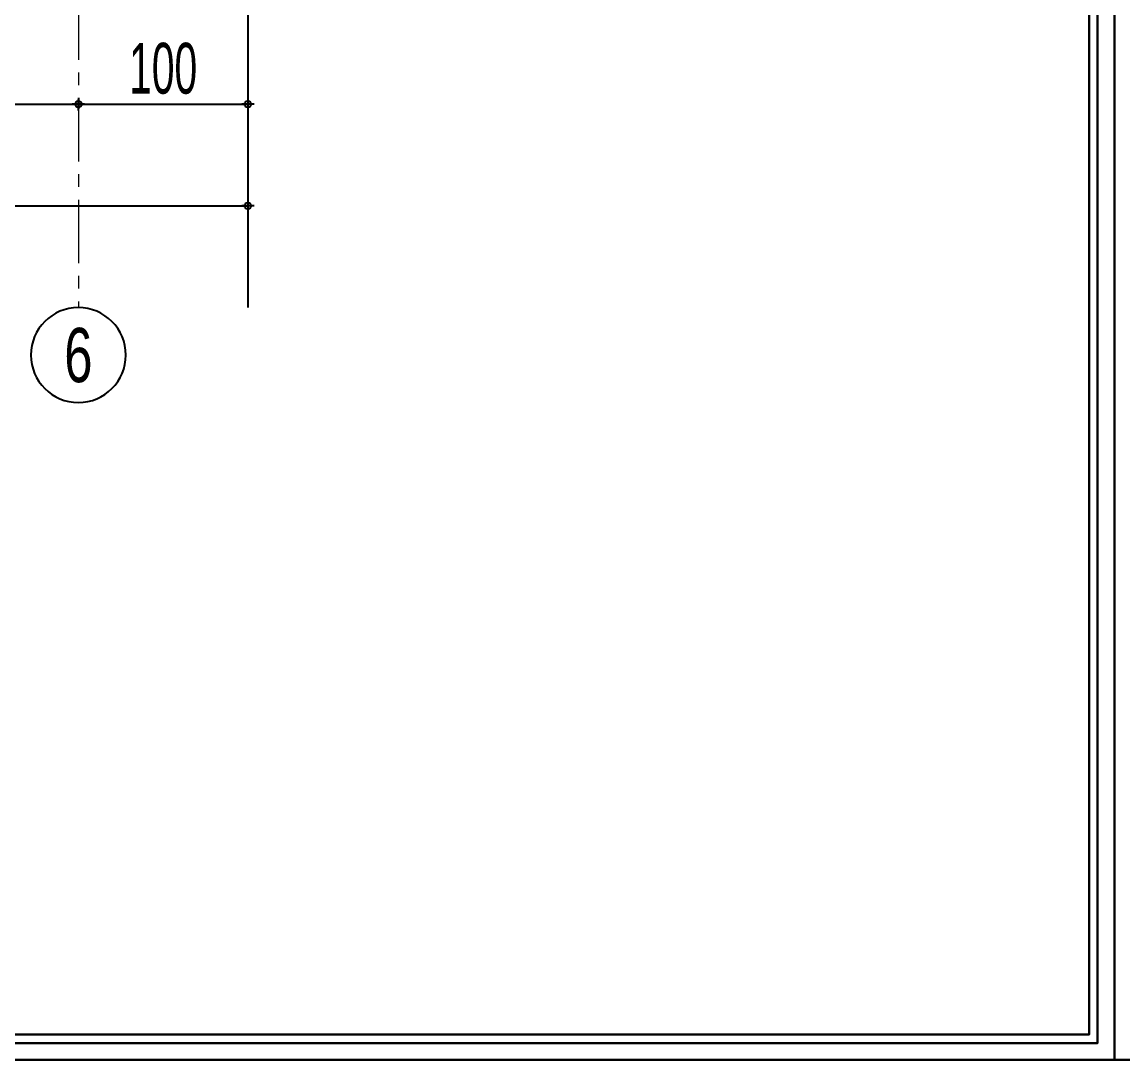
# Model space of a CAD drawing. Extents: x 386248 to 427517, y 4539405 to 4542296.
# Drawn here: x 397742 to 398391, y 4539405 to 4540018 of the extents above; entities that cross this region are included whole.
import ezdxf
from ezdxf.enums import TextEntityAlignment as Align

# ---------------------------------------------------------------- set-up
doc = ezdxf.new("R2010")
doc.units = 0
doc.linetypes.add('CENTER', pattern=[2, 1.25, -0.25, 0.25, -0.25])
doc.linetypes.add('CENTERX2', pattern=[4, 2.5, -0.5, 0.5, -0.5])
for name, color, linetype, lineweight in [('AKS', 251, 'CENTERX2', 20), ('AKS YAZISI', 4, 'Continuous', 25), ('ASIK', 3, 'Continuous', 20), ('DIŞ 2', 167, 'Continuous', 25), ('GOR1', 51, 'Continuous', 25), ('OLCU10', 2, 'Continuous', 25), ('YAZILAR', 1, 'Continuous', 30)]:
    doc.layers.add(name, color=color, linetype=linetype, lineweight=lineweight)
doc.styles.add('T', font='ISOt.shx', dxfattribs={"width": 0.6})
doc.styles.add('UNIV', font='', dxfattribs={"width": 0.7})
doc.styles.get('UNIV').set_extended_font_data('Comic Sans MS')
doc.dimstyles.new('DOT2', dxfattribs={"dimtxt": 20, "dimasz": 0.7, "dimexe": 5, "dimexo": 5, "dimgap": 6, "dimtad": 1, "dimdec": 0, "dimdsep": 46, "dimtxsty": 'T', "dimblk1": 'SEL2', "dimblk2": 'SEL2', "dimsah": 1, "dimcen": 0, "dimse1": 1, "dimse2": 1, "dimclrd": 256, "dimclre": 256, "dimclrt": 256, "dimadec": 0, "dimazin": 0, "dimtfac": 1, "dimtdec": 0, "dimtix": 1, "dimtmove": 2, "dimatfit": 3, "dimldrblk": 'SEL2', "dimfxl": 1, "dimtolj": 1, "dimtzin": 0, "dimarcsym": 0})

# ---------------------------------------------------------------- blocks, each defined once
blk = doc.blocks.new('AKS-NO')
blk.add_circle((0, 0), 35)
at = {"color": 7, "style": 'UNIV', "width": 0.7}
blk.add_attdef('AKS-NO', text='', height=40, dxfattribs=at).set_placement((0, 0), align=Align.MIDDLE)
blk = doc.blocks.new('SEL2')
at = {"layer": 'OLCU10'}
for p, q in [((5.25, 0), (-5.25, 0)), ((0, 5.25), (0, -3.95))]:
    blk.add_line(p, q, dxfattribs=at)
blk.add_circle((0, 0), 2.75, dxfattribs=at)
blk = doc.blocks.new('*D2406')
at = {"layer": 'Defpoints', "color": 0}
for p in [(397874.78, 4539909.21), (396366.17, 4539849.21), (397874.78, 4539849.21)]:
    blk.add_point(p, dxfattribs=at)
at = {"layer": 'DIŞ 2', "lineweight": -2}
blk.add_line((396366.87, 4539909.21), (397874.08, 4539909.21), dxfattribs=at)
at = {"layer": 'DIŞ 2', "linetype": 'ByBlock', "lineweight": -2, "xscale": 0.7, "yscale": 0.7, "zscale": 0.7, "rotation": 180}
blk.add_blockref('SEL2', (396366.17, 4539909.21), dxfattribs=at)
at = {"layer": 'DIŞ 2', "linetype": 'ByBlock', "lineweight": -2, "xscale": 0.7, "yscale": 0.7, "zscale": 0.7}
blk.add_blockref('SEL2', (397874.78, 4539909.21), dxfattribs=at)
at = {"layer": 'DIŞ 2', "insert": (397120.48, 4539930.21), "char_height": 30, "attachment_point": 5, "style": 'T'}
blk.add_mtext('\\A1;1509', dxfattribs=at)
blk = doc.blocks.new('*D2441')
at = {"layer": 'ASIK', "lineweight": -2}
blk.add_line((397404.43, 4539969.21), (397774.08, 4539969.21), dxfattribs=at)
at = {"layer": 'Defpoints', "color": 0}
for p in [(397403.73, 4539994.89), (397774.78, 4539994.89), (397774.78, 4539969.21)]:
    blk.add_point(p, dxfattribs=at)
at = {"layer": 'ASIK', "linetype": 'ByBlock', "lineweight": -2, "xscale": 0.7, "yscale": 0.7, "zscale": 0.7, "rotation": 180}
blk.add_blockref('SEL2', (397403.73, 4539969.21), dxfattribs=at)
at = {"layer": 'ASIK', "linetype": 'ByBlock', "lineweight": -2, "xscale": 0.7, "yscale": 0.7, "zscale": 0.7}
blk.add_blockref('SEL2', (397774.78, 4539969.21), dxfattribs=at)
at = {"layer": 'ASIK', "insert": (397589.26, 4539990.21), "char_height": 30, "attachment_point": 5, "style": 'T'}
blk.add_mtext('\\A1;371', dxfattribs=at)
blk = doc.blocks.new('*D2442')
at = {"layer": 'Defpoints', "color": 0}
for p in [(397774.78, 4539994.89), (397874.78, 4539994.89), (397874.78, 4539969.21)]:
    blk.add_point(p, dxfattribs=at)
at = {"layer": 'GOR1', "lineweight": -2}
blk.add_line((397775.48, 4539969.21), (397874.08, 4539969.21), dxfattribs=at)
at = {"layer": 'GOR1', "linetype": 'ByBlock', "lineweight": -2, "xscale": 0.7, "yscale": 0.7, "zscale": 0.7, "rotation": 180}
blk.add_blockref('SEL2', (397774.78, 4539969.21), dxfattribs=at)
at = {"layer": 'GOR1', "linetype": 'ByBlock', "lineweight": -2, "xscale": 0.7, "yscale": 0.7, "zscale": 0.7}
blk.add_blockref('SEL2', (397874.78, 4539969.21), dxfattribs=at)
at = {"layer": 'GOR1', "insert": (397824.78, 4539990.21), "char_height": 30, "attachment_point": 5, "style": 'T'}
blk.add_mtext('\\A1;100', dxfattribs=at)

msp = doc.modelspace()

# ---------------------------------------------------------------- linework, layer by layer
at = {"layer": 'AKS', "linetype": 'CENTER', "ltscale": 30}
msp.add_line((397774.777, 4540332.881), (397774.777, 4539849.21), dxfattribs=at)
at = {"layer": 'GOR1'}
msp.add_line((397874.777, 4540131.959), (397874.777, 4539849.21), dxfattribs=at)
at = {"layer": 'YAZILAR', "color": 133, "ltscale": 5}
for points in [[(395846.649, 4542295.7), (398385.858, 4542295.7), (398385.858, 4539405.231), (395846.649, 4539405.231)], [(398385.858, 4542295.7), (400925.067, 4542295.7), (400925.067, 4539405.231), (398385.858, 4539405.231)], [(395856.649, 4542285.7), (398375.858, 4542285.7), (398375.858, 4539415.231), (395856.649, 4539415.231)], [(395861.649, 4542280.7), (398370.858, 4542280.7), (398370.858, 4539420.231), (395861.649, 4539420.231)]]:
    msp.add_lwpolyline(points, close=True, dxfattribs=at)

# ---------------------------------------------------------------- block references
at = {"layer": 'AKS YAZISI'}
ref = msp.add_blockref('AKS-NO', (397774.777, 4539821.21), dxfattribs=dict(at, xscale=-0.8000000000029103, yscale=0.8000000000029103, zscale=0.8, rotation=180.0000000005319))
ref.add_attrib('AKS-NO', '6', dxfattribs={"layer": '0', "color": 7, "height": 32, "style": 'UNIV', "width": 0.7}).set_placement((397774.777, 4539821.21), align=Align.MIDDLE)

# ---------------------------------------------------------------- dimensions: what is measured, and where the dimension line sits
at = {"layer": 'ASIK'}
dim = msp.add_linear_dim(base=(397774.777, 4539969.21), p1=(397403.733, 4539994.891), p2=(397774.777, 4539994.891), dimstyle='DOT2', override={"dimtxt": 30, "dimtxsty": 'T', "dimldrblk": 'SEL2'}, dxfattribs=at)
dim.commit()
dim.dimension.update_dxf_attribs({"geometry": '*D2441', "text_midpoint": (397589.255, 4539990.21)})
at = {"layer": 'DIŞ 2'}
dim = msp.add_linear_dim(base=(397874.777, 4539909.21), p1=(396366.174, 4539849.21), p2=(397874.777, 4539849.21), dimstyle='DOT2', override={"dimtxt": 30, "dimtxsty": 'T', "dimldrblk": 'SEL2'}, dxfattribs=at)
dim.commit()
dim.dimension.update_dxf_attribs({"geometry": '*D2406', "text_midpoint": (397120.476, 4539930.21)})
at = {"layer": 'GOR1'}
dim = msp.add_linear_dim(base=(397874.777, 4539969.21), p1=(397774.777, 4539994.891), p2=(397874.777, 4539994.891), dimstyle='DOT2', override={"dimtxt": 30, "dimtxsty": 'T', "dimldrblk": 'SEL2'}, dxfattribs=at)
dim.commit()
dim.dimension.update_dxf_attribs({"geometry": '*D2442', "text_midpoint": (397824.777, 4539990.21)})

doc.saveas('drawing.dxf')
